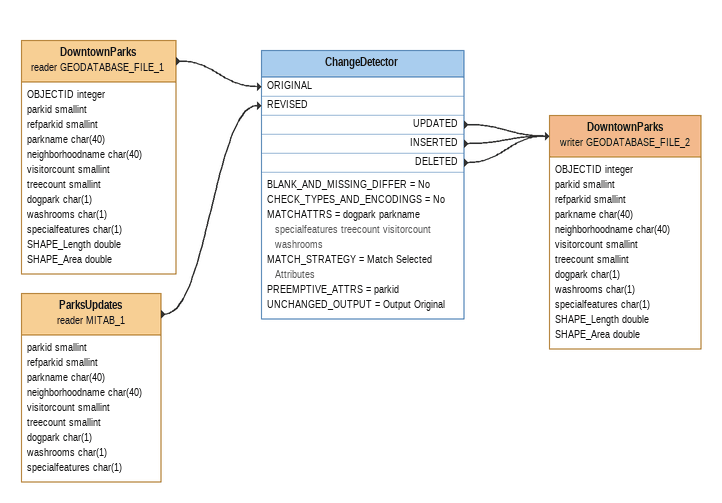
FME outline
DowntownParks (reader GEODATABASE_FILE_1)
    attributes: OBJECTID integer, parkid smallint, refparkid smallint, parkname char(40), neighborhoodname char(40), visitorcount smallint, treecount smallint, dogpark char(1), washrooms char(1), specialfeatures char(1), SHAPE_Length double, SHAPE_Area double
    -> ChangeDetector [ORIGINAL]
ParksUpdates (reader MITAB_1)
    attributes: parkid smallint, refparkid smallint, parkname char(40), neighborhoodname char(40), visitorcount smallint, treecount smallint, dogpark char(1), washrooms char(1), specialfeatures char(1)
    -> ChangeDetector [REVISED]
ChangeDetector
    BLANK_AND_MISSING_DIFFER = No
    CHECK_TYPES_AND_ENCODINGS = No
    MATCHATTRS = dogpark parkname specialfeatures treecount visitorcount washrooms
    MATCH_STRATEGY = Match Selected Attributes
    PREEMPTIVE_ATTRS = parkid
    UNCHANGED_OUTPUT = Output Original
    UPDATED -> DowntownParks (writer GEODATABASE_FILE_2)
    INSERTED -> DowntownParks (writer GEODATABASE_FILE_2)
    DELETED -> DowntownParks (writer GEODATABASE_FILE_2)
DowntownParks (writer GEODATABASE_FILE_2)
    attributes: OBJECTID integer, parkid smallint, refparkid smallint, parkname char(40), neighborhoodname char(40), visitorcount smallint, treecount smallint, dogpark char(1), washrooms char(1), specialfeatures char(1), SHAPE_Length double, SHAPE_Area double
